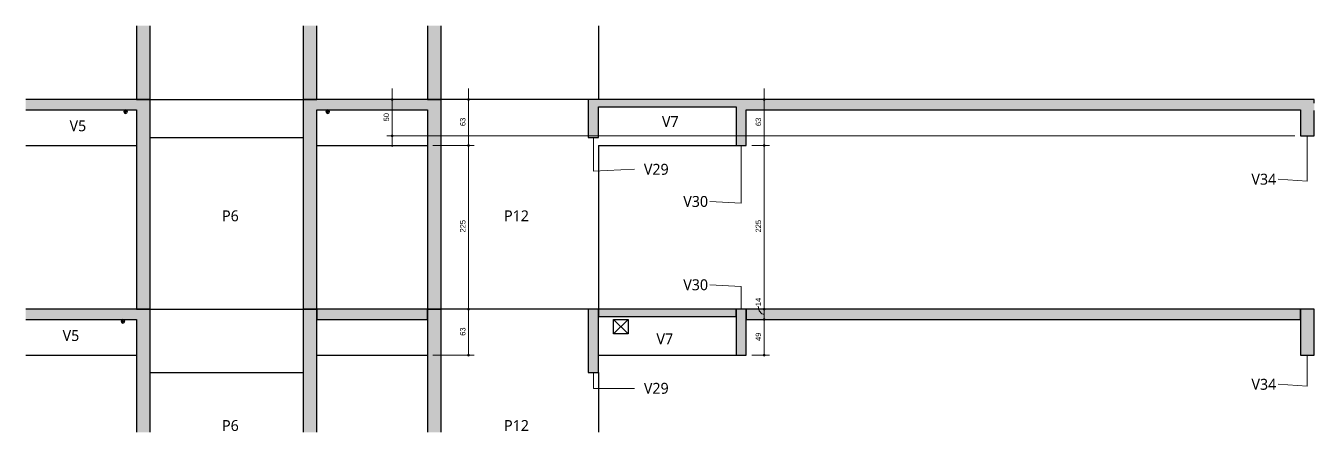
# Model space of a CAD drawing. Header units: centimetres. Extents: x -1968 to 25888, y -1244 to 84208.
# Drawn here: x 20526 to 22296, y 76688 to 77246 of the extents above; entities that cross this region are included whole.
import ezdxf

# ---------------------------------------------------------------- set-up
doc = ezdxf.new("R2010")
doc.units = ezdxf.units.CM
for name, color, linetype, lineweight in [('A-ANNO-DIMS', 7, 'Continuous', 9), ('A-ANNO-DIMS-50', 7, 'Continuous', 9), ('A-FLOR', 7, 'Continuous', 18), ('A-GENM', 7, 'Continuous', 18), ('S-BEAM', 7, 'Continuous', 18), ('S-BEAM-IDEN', 7, 'Continuous', 9), ('S-COLS', 7, 'Continuous', 18), ('S-COLS-IDEN', 7, 'Continuous', 9)]:
    doc.layers.add(name, color=color, linetype=linetype, lineweight=lineweight)
doc.styles.add('Fira Sans', font='', dxfattribs={"width": 0.9, "height": 7.5})
doc.styles.add('Gadugi_1', font='gadugi.ttf', dxfattribs={"height": 15})
doc.styles.get('Fira Sans').set_extended_font_data('Fira Sans')
doc.dimstyles.new('PED_R80_1_5mm_ACIMA_As_ESQ__R00_2', dxfattribs={"dimscale": 30.48, "dimtxt": 10.229846, "dimasz": 0.328084, "dimexe": 0.246063, "dimexo": 0.246063, "dimgap": 0.049213, "dimtad": 1, "dimdec": 1, "dimrnd": 0.5, "dimdsep": 46, "dimtxsty": 'Fira Sans', "dimblk1": 'DOTSMALL', "dimblk2": 'DOTSMALL', "dimsah": 1, "dimcen": 0.09, "dimdle": 0.492126, "dimazin": 0, "dimtfac": 1, "dimtdec": 4, "dimtix": 1, "dimtmove": 1, "dimatfit": 3, "dimfxl": 1, "dimtvp": 1, "dimtolj": 1, "dimtzin": 0, "dimarcsym": 2})
doc.dimstyles.new('PED_R80_1_5mm_ACIMA_As_ESQ__R00_3', dxfattribs={"dimscale": 30.48, "dimtxt": 10.229846, "dimasz": 0.328084, "dimexe": 0.246063, "dimexo": 0.246063, "dimgap": 0.049213, "dimtad": 1, "dimdec": 1, "dimrnd": 0.5, "dimdsep": 46, "dimtxsty": 'Fira Sans', "dimblk1": 'DOTSMALL', "dimblk2": 'DOTSMALL', "dimsah": 1, "dimcen": 0.09, "dimdle": 0.492126, "dimazin": 0, "dimtfac": 1, "dimtdec": 4, "dimtix": 1, "dimtmove": 0, "dimatfit": 3, "dimfxl": 1, "dimtvp": 1, "dimtolj": 1, "dimtzin": 0, "dimarcsym": 2})

# ---------------------------------------------------------------- blocks, each defined once
blk = doc.blocks.new('PED_FURO_CIRCULAR_R04_2020 _INSTÂNCIA_ - FURO CIRC-3742523-CT002 L -CORTE B-B')
at = {"layer": 'A-GENM', "color": 253, "lineweight": 25, "true_color": 0xaaaaaa}
for p, q in [((-145, 76840.5), (-140, 76840.5)), ((-142.5, 76838), (-142.5, 76843))]:
    blk.add_line(p, q, dxfattribs=at)
blk = doc.blocks.new('PED_FURO_RETANGULAR_R04_2020 _INSTÂNCIA_ - FURO RET-3746569-CT002 L -CORTE B-B')
at = {"layer": 'A-GENM', "color": 253, "lineweight": 25, "true_color": 0xaaaaaa}
for p, q in [((551.7, 76823), (531.7, 76843)), ((531.7, 76823), (551.7, 76843))]:
    blk.add_line(p, q, dxfattribs=at)
blk = doc.blocks.new('PED_FURO_CIRCULAR_R04_2020 _INSTÂNCIA_ - FURO CIRC-V17-CT002 L -CORTE B-B')
at = {"layer": 'A-GENM', "color": 253, "lineweight": 25, "true_color": 0xaaaaaa}
for p, q in [((-136.4, 77128.5), (-141.4, 77128.5)), ((-138.9, 77126), (-138.9, 77131))]:
    blk.add_line(p, q, dxfattribs=at)
blk = doc.blocks.new('DIMBLOCK452-CT002 L -CORTE B-B')
at = {"layer": 'A-ANNO-DIMS-50', "true_color": 0x000032}
h = blk.add_hatch(color=178, dxfattribs=at)
edge = h.paths.add_edge_path(flags=0)
edge.add_arc((21134, 77145), 1.25, 0, 360)
h = blk.add_hatch(color=178, dxfattribs=at)
edge = h.paths.add_edge_path(flags=0)
edge.add_arc((21134, 77082), 1.25, 0, 360)
at = {"layer": 'A-ANNO-DIMS-50', "color": 178, "true_color": 0x000032}
for p, q in [((21134, 77160), (21134, 77082)), ((21128.3, 77145), (21141.5, 77145)), ((21134, 77145), (21128.3, 77145)), ((21085, 77082), (21141.5, 77082)), ((21134, 77082), (21085, 77082))]:
    blk.add_line(p, q, dxfattribs=at)
for centre in [(21134, 77145), (21134, 77082)]:
    blk.add_circle(centre, 1.25, dxfattribs=at)
at = {"layer": 'A-ANNO-DIMS-50', "color": 0, "insert": (21122.2, 77108.5), "char_height": 7.5, "width": 11.961, "attachment_point": 1, "rotation": 90, "line_spacing_factor": 1.049215, "style": 'Fira Sans'}
blk.add_mtext('63', dxfattribs=at)
blk = doc.blocks.new('_DotSmall')
at = {"color": 0, "linetype": 'ByBlock', "const_width": 0.5}
blk.add_lwpolyline([(-0.0625, 0, 1), (0.0625, 0, 1)], format="xyb", close=True, dxfattribs=at)
blk = doc.blocks.new('DIMBLOCK453-CT002 L -CORTE B-B')
at = {"layer": 'A-ANNO-DIMS-50', "true_color": 0x000032}
h = blk.add_hatch(color=178, dxfattribs=at)
edge = h.paths.add_edge_path(flags=0)
edge.add_arc((21134, 77082), 1.25, 0, 360)
h = blk.add_hatch(color=178, dxfattribs=at)
edge = h.paths.add_edge_path(flags=0)
edge.add_arc((21134, 76857), 1.25, 0, 360)
at = {"layer": 'A-ANNO-DIMS-50', "color": 178, "true_color": 0x000032}
for p, q in [((21085, 77082), (21141.5, 77082)), ((21134, 77082), (21085, 77082)), ((21134, 77082), (21134, 76857)), ((21128.3, 76857), (21141.5, 76857)), ((21134, 76857), (21128.3, 76857))]:
    blk.add_line(p, q, dxfattribs=at)
for centre in [(21134, 77082), (21134, 76857)]:
    blk.add_circle(centre, 1.25, dxfattribs=at)
at = {"layer": 'A-ANNO-DIMS-50', "color": 0, "insert": (21122.2, 76962.4), "char_height": 7.5, "width": 17.155, "attachment_point": 1, "rotation": 90, "line_spacing_factor": 1.049215, "style": 'Fira Sans'}
blk.add_mtext('225', dxfattribs=at)
blk = doc.blocks.new('DIMBLOCK454-CT002 L -CORTE B-B')
at = {"layer": 'A-ANNO-DIMS-50', "true_color": 0x000032}
h = blk.add_hatch(color=178, dxfattribs=at)
edge = h.paths.add_edge_path(flags=0)
edge.add_arc((21134, 76857), 1.25, 0, 360)
h = blk.add_hatch(color=178, dxfattribs=at)
edge = h.paths.add_edge_path(flags=0)
edge.add_arc((21134, 76794), 1.25, 0, 360)
at = {"layer": 'A-ANNO-DIMS-50', "color": 178, "true_color": 0x000032}
for p, q in [((21128.3, 76857), (21141.5, 76857)), ((21134, 76857), (21128.3, 76857)), ((21134, 76857), (21134, 76794)), ((21085, 76794), (21141.5, 76794)), ((21134, 76794), (21085, 76794))]:
    blk.add_line(p, q, dxfattribs=at)
for centre in [(21134, 76857), (21134, 76794)]:
    blk.add_circle(centre, 1.25, dxfattribs=at)
at = {"layer": 'A-ANNO-DIMS-50', "color": 0, "insert": (21122.2, 76820.5), "char_height": 7.5, "width": 11.961, "attachment_point": 1, "rotation": 90, "line_spacing_factor": 1.049215, "style": 'Fira Sans'}
blk.add_mtext('63', dxfattribs=at)
blk = doc.blocks.new('DIMBLOCK455-CT002 L -CORTE B-B')
at = {"layer": 'A-ANNO-DIMS-50', "true_color": 0x000032}
h = blk.add_hatch(color=178, dxfattribs=at)
edge = h.paths.add_edge_path(flags=0)
edge.add_arc((21540.2, 77145), 1.25, 0, 360)
h = blk.add_hatch(color=178, dxfattribs=at)
edge = h.paths.add_edge_path(flags=0)
edge.add_arc((21540.2, 77082), 1.25, 0, 360)
at = {"layer": 'A-ANNO-DIMS-50', "color": 178, "true_color": 0x000032}
for p, q in [((21540.2, 77160), (21540.2, 77082)), ((21534.5, 77145), (21547.7, 77145)), ((21540.2, 77145), (21534.5, 77145)), ((21523, 77082), (21547.7, 77082)), ((21540.2, 77082), (21523, 77082))]:
    blk.add_line(p, q, dxfattribs=at)
for centre in [(21540.2, 77145), (21540.2, 77082)]:
    blk.add_circle(centre, 1.25, dxfattribs=at)
at = {"layer": 'A-ANNO-DIMS-50', "color": 0, "insert": (21528.4, 77108.5), "char_height": 7.5, "width": 11.961, "attachment_point": 1, "rotation": 90, "line_spacing_factor": 1.049215, "style": 'Fira Sans'}
blk.add_mtext('63', dxfattribs=at)
blk = doc.blocks.new('DIMBLOCK456-CT002 L -CORTE B-B')
at = {"layer": 'A-ANNO-DIMS-50', "true_color": 0x000032}
h = blk.add_hatch(color=178, dxfattribs=at)
edge = h.paths.add_edge_path(flags=0)
edge.add_arc((21540.2, 77082), 1.25, 0, 360)
h = blk.add_hatch(color=178, dxfattribs=at)
edge = h.paths.add_edge_path(flags=0)
edge.add_arc((21540.2, 76857), 1.25, 0, 360)
at = {"layer": 'A-ANNO-DIMS-50', "color": 178, "true_color": 0x000032}
for p, q in [((21523, 77082), (21547.7, 77082)), ((21540.2, 77082), (21523, 77082)), ((21540.2, 77082), (21540.2, 76857)), ((21534.5, 76857), (21547.7, 76857)), ((21540.2, 76857), (21534.5, 76857))]:
    blk.add_line(p, q, dxfattribs=at)
for centre in [(21540.2, 77082), (21540.2, 76857)]:
    blk.add_circle(centre, 1.25, dxfattribs=at)
at = {"layer": 'A-ANNO-DIMS-50', "color": 0, "insert": (21528.4, 76962.4), "char_height": 7.5, "width": 17.155, "attachment_point": 1, "rotation": 90, "line_spacing_factor": 1.049215, "style": 'Fira Sans'}
blk.add_mtext('225', dxfattribs=at)
blk = doc.blocks.new('DIMBLOCK457-CT002 L -CORTE B-B')
at = {"layer": 'A-ANNO-DIMS-50', "true_color": 0x000032}
h = blk.add_hatch(color=178, dxfattribs=at)
edge = h.paths.add_edge_path(flags=0)
edge.add_arc((21540.2, 76857), 1.25, 0, 360)
h = blk.add_hatch(color=178, dxfattribs=at)
edge = h.paths.add_edge_path(flags=0)
edge.add_arc((21540.2, 76843), 1.25, 0, 360)
at = {"layer": 'A-ANNO-DIMS-50', "color": 178, "true_color": 0x000032}
for p, q in [((21534.5, 76857), (21547.7, 76857)), ((21540.2, 76857), (21534.5, 76857)), ((21534.5, 76843), (21547.7, 76843)), ((21540.2, 76843), (21534.5, 76843)), ((21540.2, 76857), (21540.2, 76843))]:
    blk.add_line(p, q, dxfattribs=at)
for centre in [(21540.2, 76857), (21540.2, 76843)]:
    blk.add_circle(centre, 1.25, dxfattribs=at)
blk.add_ellipse((21540.2, 76861.2), major_axis=(0, 11.2), ratio=0.720322, start_param=1.570796, end_param=3.141593, dxfattribs=at)
at = {"layer": 'A-ANNO-DIMS-50', "color": 0, "insert": (21528.4, 76861.2), "char_height": 7.5, "width": 11.174, "attachment_point": 1, "rotation": 90, "line_spacing_factor": 1.049215, "style": 'Fira Sans'}
blk.add_mtext('14', dxfattribs=at)
blk = doc.blocks.new('DIMBLOCK458-CT002 L -CORTE B-B')
at = {"layer": 'A-ANNO-DIMS-50', "true_color": 0x000032}
h = blk.add_hatch(color=178, dxfattribs=at)
edge = h.paths.add_edge_path(flags=0)
edge.add_arc((21540.2, 76843), 1.25, 0, 360)
h = blk.add_hatch(color=178, dxfattribs=at)
edge = h.paths.add_edge_path(flags=0)
edge.add_arc((21540.2, 76794), 1.25, 0, 360)
at = {"layer": 'A-ANNO-DIMS-50', "color": 178, "true_color": 0x000032}
for p, q in [((21534.5, 76843), (21547.7, 76843)), ((21540.2, 76843), (21534.5, 76843)), ((21540.2, 76843), (21540.2, 76794)), ((21523, 76794), (21547.7, 76794)), ((21540.2, 76794), (21523, 76794))]:
    blk.add_line(p, q, dxfattribs=at)
for centre in [(21540.2, 76843), (21540.2, 76794)]:
    blk.add_circle(centre, 1.25, dxfattribs=at)
at = {"layer": 'A-ANNO-DIMS-50', "color": 0, "insert": (21528.4, 76813.4), "char_height": 7.5, "width": 12.276, "attachment_point": 1, "rotation": 90, "line_spacing_factor": 1.049215, "style": 'Fira Sans'}
blk.add_mtext('49', dxfattribs=at)
blk = doc.blocks.new('DIMBLOCK475-CT002 L -CORTE B-B')
at = {"layer": 'A-ANNO-DIMS-50', "true_color": 0x000032}
h = blk.add_hatch(color=178, dxfattribs=at)
edge = h.paths.add_edge_path(flags=0)
edge.add_arc((21029.1, 77145), 1.25, 0, 360)
h = blk.add_hatch(color=178, dxfattribs=at)
edge = h.paths.add_edge_path(flags=0)
edge.add_arc((21029.1, 77095), 1.25, 0, 360)
at = {"layer": 'A-ANNO-DIMS-50', "color": 178, "true_color": 0x000032}
for p, q in [((21029.1, 77160), (21029.1, 77080)), ((21023.3, 77145), (21036.6, 77145)), ((21029.1, 77145), (21023.3, 77145)), ((22269.5, 77095), (21021.6, 77095)), ((21029.1, 77095), (22269.5, 77095))]:
    blk.add_line(p, q, dxfattribs=at)
for centre in [(21029.1, 77145), (21029.1, 77095)]:
    blk.add_circle(centre, 1.25, dxfattribs=at)
at = {"layer": 'A-ANNO-DIMS-50', "color": 0, "insert": (21017.2, 77114.9), "char_height": 7.5, "width": 12.276, "attachment_point": 1, "rotation": 90, "line_spacing_factor": 1.049215, "style": 'Fira Sans'}
blk.add_mtext('50', dxfattribs=at)

msp = doc.modelspace()

# ---------------------------------------------------------------- hatches: boundary and pattern name
at = {"layer": 'A-FLOR', "true_color": 0xa6a6a6}
h = msp.add_hatch(color=253, dxfattribs=at)
h.paths.add_polyline_path([(20677.5, 77131), (20677.5, 77145), (20525.5, 77145), (20525.5, 77131), (20537.92, 77131)], flags=0)
h.paths.add_polyline_path([(19812.67, 77131), (20087.5, 77131), (20087.5, 77145), (19326, 77145), (19326, 77131)], flags=0)
h = msp.add_hatch(color=253, dxfattribs=at)
h.paths.add_polyline_path([(21077.5, 77131), (21077.5, 77145), (20925.5, 77145), (20925.5, 77131), (21021.43, 77131)], flags=0)
h.paths.add_polyline_path([(21746.69, 77131), (22277, 77131), (22277, 77145), (21515.5, 77145), (21515.5, 77131)], flags=0)
for points in [[(21329.37, 77135), (21501.5, 77135), (21501.5, 77145), (21312.5, 77145), (21312.5, 77135)], [(21353.24, 76847), (21501.5, 76847), (21501.5, 76857), (21312.5, 76857), (21312.5, 76847)]]:
    msp.add_hatch(color=253, dxfattribs=at).paths.add_polyline_path(points, flags=0)
h = msp.add_hatch(color=253, dxfattribs=at)
h.paths.add_polyline_path([(19326, 76843), (20087.5, 76843), (20087.5, 76857), (19326, 76857)], flags=0)
h.paths.add_polyline_path([(20677.5, 76843), (20677.5, 76857), (20525.5, 76857), (20525.5, 76843), (20537.92, 76843)], flags=0)
h = msp.add_hatch(color=253, dxfattribs=at)
h.paths.add_polyline_path([(21077.5, 76843), (21077.5, 76857), (20925.5, 76857), (20925.5, 76843)], flags=0)
h.paths.add_polyline_path([(21746.69, 76843), (22277, 76843), (22277, 76857), (21515.5, 76857), (21515.5, 76843)], flags=0)
at = {"layer": 'S-BEAM', "true_color": 0xa6a6a6}
for points in [[(21312.5, 77093), (21312.5, 77145), (21298.5, 77145), (21298.5, 77093)], [(21501.5, 77082), (21515.5, 77082), (21515.5, 77145), (21501.5, 77145), (21501.5, 77131)], [(22277, 77095), (22296, 77095), (22296, 77145), (22277, 77145), (22277, 77131)], [(21312.5, 76770), (21312.5, 76857), (21298.5, 76857), (21298.5, 76770)], [(21501.5, 76794), (21515.5, 76794), (21515.5, 76857), (21501.5, 76857), (21501.5, 76823)], [(22277, 76794), (22296, 76794), (22296, 76857), (22277, 76857), (22277, 76843)]]:
    msp.add_hatch(color=253, dxfattribs=at).paths.add_polyline_path(points, flags=0)
at = {"layer": 'S-COLS', "true_color": 0xa6a6a6}
h = msp.add_hatch(color=253, dxfattribs=at)
h.paths.add_polyline_path([(20906.5, 77145), (20925.5, 77145), (20925.5, 77246.23), (20906.5, 77246.23)], flags=0)
h.paths.add_polyline_path([(20696.5, 77145), (20696.5, 77246.23), (20677.5, 77246.23), (20677.5, 77145)], flags=0)
for points in [[(21096.5, 77145), (21096.5, 77246.23), (21077.5, 77246.23), (21077.5, 77145)], [(21096.5, 76857), (21096.5, 77145), (21077.5, 77145), (21077.5, 76857)], [(21087, 76688.1), (21096.5, 76688.1), (21096.5, 76857), (21077.5, 76857), (21077.5, 76688.1)]]:
    msp.add_hatch(color=253, dxfattribs=at).paths.add_polyline_path(points, flags=0)
h = msp.add_hatch(color=253, dxfattribs=at)
h.paths.add_polyline_path([(20925.5, 76857), (20925.5, 77145), (20906.5, 77145), (20906.5, 76857)], flags=0)
h.paths.add_polyline_path([(20696.5, 76857), (20696.5, 77145), (20677.5, 77145), (20677.5, 76857)], flags=0)
h = msp.add_hatch(color=253, dxfattribs=at)
h.paths.add_polyline_path([(20916.01, 76688.1), (20925.5, 76688.1), (20925.5, 76857), (20906.5, 76857), (20906.5, 76688.1)], flags=0)
h.paths.add_polyline_path([(20687, 76688.1), (20696.5, 76688.1), (20696.5, 76857), (20677.5, 76857), (20677.5, 76688.1)], flags=0)

# ---------------------------------------------------------------- linework, layer by layer
at = {"layer": 'A-FLOR', "lineweight": 25}
for p, q in [((20677.5, 77145), (20525.5, 77145)), ((21077.5, 77145), (20925.5, 77145)), ((21501.5, 77145), (21312.5, 77145)), ((22277, 77145), (21515.5, 77145)), ((20525.5, 77131), (20677.5, 77131)), ((20925.5, 77131), (21077.5, 77131)), ((21312.5, 77135), (21501.5, 77135)), ((21515.5, 77131), (22277, 77131)), ((20677.5, 76857), (20525.5, 76857)), ((20525.5, 76843), (20677.5, 76843)), ((21077.5, 76857), (20925.5, 76857)), ((20925.5, 76857), (20925.5, 76843)), ((20925.5, 76843), (21077.5, 76843)), ((21077.5, 76843), (21077.5, 76857)), ((21501.5, 76857), (21312.5, 76857)), ((21312.5, 76857), (21312.5, 76847)), ((21312.5, 76847), (21501.5, 76847)), ((21501.5, 76847), (21501.5, 76857)), ((22277, 76857), (21515.5, 76857)), ((21515.5, 76857), (21515.5, 76843)), ((21515.5, 76843), (22277, 76843)), ((22277, 76843), (22277, 76857))]:
    msp.add_line(p, q, dxfattribs=at)
at = {"layer": 'S-BEAM', "lineweight": 25}
for p, q in [((20696.5, 77145), (20906.5, 77145)), ((21312.5, 77145), (21298.5, 77145)), ((21298.5, 77145), (21298.5, 77093)), ((21515.5, 77145), (21501.5, 77145)), ((22296, 77145), (22277, 77145)), ((22296, 77140), (22296, 77145)), ((21312.5, 77093), (21312.5, 77135)), ((21501.5, 77135), (21501.5, 77082)), ((21515.5, 77082), (21515.5, 77131)), ((22277, 77131), (22277, 77095)), ((22296, 77095), (22296, 77130)), ((20696.5, 77093), (20906.5, 77093)), ((21298.5, 77093), (21312.5, 77093)), ((22277, 77095), (22296, 77095)), ((20525.5, 77082), (20677.5, 77082)), ((20925.5, 77082), (21077.5, 77082)), ((21312.5, 77082), (21501.5, 77082)), ((21501.5, 77082), (21515.5, 77082)), ((20696.5, 76857), (20906.5, 76857)), ((21312.5, 76857), (21298.5, 76857)), ((21298.5, 76857), (21298.5, 76770)), ((21312.5, 76847), (21312.5, 76857)), ((21312.5, 76770), (21312.5, 76847)), ((21333.24, 76843), (21353.24, 76843)), ((21333.24, 76823), (21333.24, 76843)), ((21353.24, 76843), (21353.24, 76823)), ((21515.5, 76857), (21501.5, 76857)), ((21501.5, 76857), (21501.5, 76847)), ((21501.5, 76847), (21501.5, 76794)), ((21515.5, 76843), (21515.5, 76857)), ((21515.5, 76794), (21515.5, 76843)), ((22296, 76857), (22277, 76857)), ((22277, 76857), (22277, 76843)), ((22277, 76843), (22277, 76794)), ((22296, 76852), (22296, 76857)), ((22296, 76842), (22296, 76852)), ((22296, 76794), (22296, 76842)), ((21353.24, 76823), (21333.24, 76823)), ((20525.5, 76794), (20677.5, 76794)), ((20925.5, 76794), (21077.5, 76794)), ((21312.5, 76794), (21501.5, 76794)), ((21501.5, 76794), (21515.5, 76794)), ((22277, 76794), (22296, 76794)), ((20696.5, 76770), (20906.5, 76770)), ((21298.5, 76770), (21312.5, 76770))]:
    msp.add_line(p, q, dxfattribs=at)
for centre, start, end in [((20662.58, 77128.5), 90.87355, 270), ((20662.58, 77128.5), 270, 89.12645), ((20940.5, 77128.5), 90.87355, 270), ((20940.5, 77128.5), 270, 89.12645), ((20659.02, 76840.5), 90.87355, 270), ((20659.02, 76840.5), 270, 89.12645)]:
    msp.add_arc(centre, 2.5, start, end, dxfattribs=at)
at = {"layer": 'S-BEAM-IDEN'}
for p, q in [((21305.5, 77093), (21305.5, 77046.63)), ((22286.5, 77095), (22286.5, 77032.99)), ((21508.5, 77082), (21508.5, 77002.48)), ((21305.5, 77046.63), (21361.84, 77049.11)), ((22286.5, 77032.99), (22246.4, 77035.48)), ((21508.5, 77002.48), (21465.69, 77004.96)), ((21508.5, 76888.06), (21465.69, 76890.54)), ((21508.5, 76857), (21508.5, 76888.06)), ((22286.5, 76794), (22286.5, 76751.37)), ((21305.5, 76770), (21305.5, 76748.36)), ((22286.5, 76751.37), (22246.4, 76753.86)), ((21305.5, 76748.36), (21361.84, 76748.36))]:
    msp.add_line(p, q, dxfattribs=at)
at = {"layer": 'S-COLS', "lineweight": 25}
for p, q in [((20677.5, 77246.23), (20677.5, 77145)), ((20696.5, 77145), (20696.5, 77246.23)), ((20906.5, 77246.23), (20906.5, 77145)), ((20925.5, 77145), (20925.5, 77246.23)), ((21077.5, 77246.23), (21077.5, 77145)), ((21096.5, 77145), (21096.5, 77246.23)), ((21312.5, 77246.23), (21312.5, 77145)), ((20696.5, 77145), (20677.5, 77145)), ((20677.5, 77145), (20696.5, 77145)), ((20696.5, 76857), (20696.5, 77145)), ((20925.5, 77145), (20906.5, 77145)), ((20906.5, 77145), (20906.5, 76857)), ((20906.5, 77145), (20925.5, 77145)), ((21096.5, 77145), (21077.5, 77145)), ((21077.5, 77145), (21096.5, 77145)), ((21096.5, 76857), (21096.5, 77145)), ((21298.5, 77145), (21096.5, 77145)), ((21298.5, 77145), (21096.5, 77145)), ((20677.5, 77131), (20677.5, 76857)), ((20925.5, 76857), (20925.5, 77131)), ((21077.5, 77131), (21077.5, 76857)), ((21312.5, 77082), (21312.5, 76857)), ((20677.5, 76857), (20696.5, 76857)), ((20696.5, 76857), (20677.5, 76857)), ((20677.5, 76843), (20677.5, 76688.1)), ((20696.5, 76688.1), (20696.5, 76857)), ((20906.5, 76857), (20925.5, 76857)), ((20925.5, 76857), (20906.5, 76857)), ((20906.5, 76857), (20906.5, 76688.1)), ((20925.5, 76843), (20925.5, 76857)), ((20925.5, 76688.1), (20925.5, 76843)), ((21077.5, 76857), (21096.5, 76857)), ((21096.5, 76857), (21077.5, 76857)), ((21077.5, 76857), (21077.5, 76843)), ((21077.5, 76843), (21077.5, 76688.1)), ((21298.5, 76857), (21096.5, 76857)), ((21096.5, 76688.1), (21096.5, 76857)), ((21298.5, 76857), (21096.5, 76857)), ((21312.5, 76770), (21312.5, 76688.1))]:
    msp.add_line(p, q, dxfattribs=at)

# ---------------------------------------------------------------- block references
at = {"layer": 'A-GENM', "color": 253, "lineweight": 25, "true_color": 0xaaaaaa}
for name, p in [('PED_FURO_CIRCULAR_R04_2020 _INSTÂNCIA_ - FURO CIRC-V17-CT002 L -CORTE B-B', (20801.5, 0)), ('PED_FURO_CIRCULAR_R04_2020 _INSTÂNCIA_ - FURO CIRC-V17-CT002 L -CORTE B-B', (21079.43, 0)), ('PED_FURO_CIRCULAR_R04_2020 _INSTÂNCIA_ - FURO CIRC-3742523-CT002 L -CORTE B-B', (20801.5, 0)), ('PED_FURO_RETANGULAR_R04_2020 _INSTÂNCIA_ - FURO RET-3746569-CT002 L -CORTE B-B', (20801.5, 0))]:
    msp.add_blockref(name, p, dxfattribs=at)

# ---------------------------------------------------------------- texts
at = {"layer": 'S-BEAM-IDEN', "char_height": 15, "attachment_point": 1, "style": 'Gadugi_1'}
for s, insert, width in [('V5', (20585.68, 77116.41), 30.0633), ('V7', (21399.74, 77122.2), 30.0633), ('V29', (21374.84, 77056.66), 44.0928), ('V34', (22209.7, 77043.03), 44.0928), ('V30', (21428.99, 77012.51), 44.0928), ('V30', (21428.99, 76898.09), 44.0928), ('V5', (20576.18, 76828.41), 30.0633), ('V7', (21392.17, 76823.75), 30.0633), ('V29', (21374.84, 76755.91), 44.0928), ('V34', (22209.7, 76761.41), 44.0928)]:
    msp.add_mtext(s, dxfattribs=dict(at, insert=insert, width=width))
at = {"layer": 'S-COLS-IDEN', "char_height": 15, "attachment_point": 1, "style": 'Gadugi_1'}
for s, insert, width in [('P6', (20795.25, 76992.76), 28.4599), ('P12', (21182.75, 76992.76), 42.4894), ('P6', (20795.25, 76704.76), 28.4599), ('P12', (21182.75, 76704.76), 42.4894)]:
    msp.add_mtext(s, dxfattribs=dict(at, insert=insert, width=width))

# ---------------------------------------------------------------- dimensions: what is measured, and where the dimension line sits
at = {"layer": 'A-ANNO-DIMS', "color": 178, "true_color": 0x000032}
for base, p1, p2, override, picture, middle in [((21029.08, 77095), (21030.85, 77145), (22277, 77095), {"dimpost": '<>', "dimfxl": 1247.159163}, 'DIMBLOCK475-CT002 L -CORTE B-B', (21023.76, 77120)), ((21134.04, 77082), (21135.81, 77145), (21077.5, 77082), {"dimpost": '<>', "dimfxl": 85.838038}, 'DIMBLOCK452-CT002 L -CORTE B-B', (21128.72, 77113.5)), ((21540.24, 77082), (21542, 77145), (21515.5, 77082), {"dimpost": '<>', "dimfxl": 68.346904}, 'DIMBLOCK455-CT002 L -CORTE B-B', (21534.92, 77113.5)), ((21134.04, 76857), (21077.5, 77082), (21135.81, 76857), {"dimpost": '<>', "dimfxl": 232.430998}, 'DIMBLOCK453-CT002 L -CORTE B-B', (21128.72, 76969.5)), ((21540.24, 76857), (21515.5, 77082), (21542, 76857), {"dimpost": '<>', "dimfxl": 226.55529}, 'DIMBLOCK456-CT002 L -CORTE B-B', (21534.92, 76969.5)), ((21134.04, 76794), (21135.81, 76857), (21077.5, 76794), {"dimpost": '<>', "dimfxl": 85.838038}, 'DIMBLOCK454-CT002 L -CORTE B-B', (21128.72, 76825.5)), ((21540.24, 76794), (21542, 76843), (21515.5, 76794), {"dimpost": '<>', "dimfxl": 55.707264}, 'DIMBLOCK458-CT002 L -CORTE B-B', (21534.87, 76818.5))]:
    dim = msp.add_linear_dim(base=base, p1=p1, p2=p2, angle=90, dimstyle='PED_R80_1_5mm_ACIMA_As_ESQ__R00_3', override=override, dxfattribs=at)
    dim.commit()
    dim.dimension.update_dxf_attribs({"geometry": picture, "text_midpoint": middle})
dim = msp.add_linear_dim(base=(21540.24, 76843), p1=(21542, 76857), p2=(21542, 76843), angle=90, dimstyle='PED_R80_1_5mm_ACIMA_As_ESQ__R00_2', override={"dimpost": '<>', "dimfxl": 14}, dxfattribs=at)
dim.commit()
dim.dimension.update_dxf_attribs({"geometry": 'DIMBLOCK457-CT002 L -CORTE B-B', "text_midpoint": (21533.35, 76866.77), "dimtype": 160, "text_rotation": 90})

doc.saveas('drawing.dxf')
